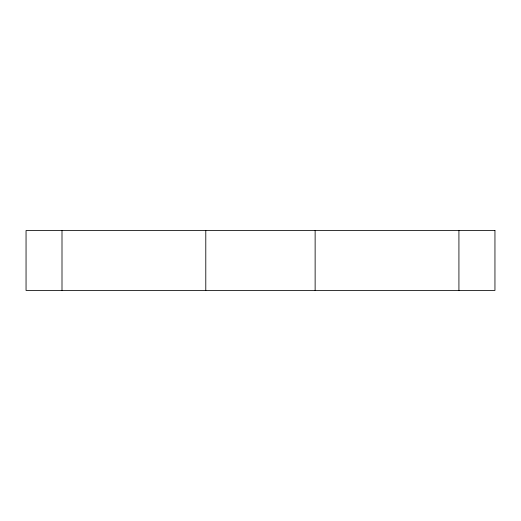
<?xml version="1.0" encoding="UTF-8"?>
<svg xmlns="http://www.w3.org/2000/svg" width="521" height="521" viewBox="0 0 521 521"><rect width="100%" height="100%" fill="white"/><g stroke="black" fill="none" stroke-linecap="round" stroke-linejoin="round"><path stroke-width="0.78" d="M458.923 230.542L458.923 290.457M315.133 230.542L315.133 290.457M205.788 230.542L205.788 290.457M61.999 230.542L61.999 290.457M494.95 230.542L26.05 230.542L26.05 290.457L494.95 290.457L494.95 230.542"/></g></svg>
